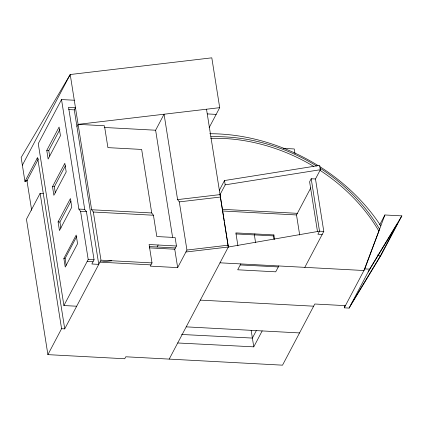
<?xml version="1.0" encoding="UTF-8"?>
<svg xmlns="http://www.w3.org/2000/svg" width="423" height="423" viewBox="0 0 423 423"><rect width="100%" height="100%" fill="white"/><g stroke="black" fill="none" stroke-linecap="round" stroke-linejoin="round"><path stroke-width="0.63" d="M379.685 224.851L384.893 214.974L401.85 215.883L381.313 254.805L349.102 308.081L344.264 307.822L345.179 305.358M319.83 168.031A158.985 124.774 27.8 0 1 379.584 229.218L363.944 270.519L219.997 262.815M364.737 269.065L384.893 214.974M22.371 165.208L70.213 74.522L211.807 57.829L219.701 107.664L209.121 127.709M74.284 100.24L61.52 99.558L38.266 143.635L63.91 305.543L76.674 306.226M27.389 180.764A191.18 150.038 27.8 0 0 24.946 181.472L37.589 157.515L64.73 328.872L61.578 328.703L47.899 354.638L124.737 358.752L125.774 356.779L282.527 365.171L314.797 304.01L345.406 305.649M31.651 210.236L26.972 180.695L38.319 159.191M46.768 150.419L59.088 127.069L60.452 135.693L48.132 159.043L46.768 150.419L48.777 150.53L59.865 129.512M74.284 109.864L75.458 107.643L68.552 107.273L84.722 209.38L86.435 211.653L94.065 259.807L91.849 264.005L98.755 264.375L74.284 109.864L68.632 109.562M43.283 193.47L40.132 193.3L26.453 219.236L47.899 354.638M76.933 126.577L78.107 124.357L219.701 107.664M52.505 186.659L64.825 163.304L66.194 171.928L53.874 195.283L52.505 186.659L54.345 186.76L65.433 165.742M58.088 221.911L70.408 198.561L71.778 207.185L59.458 230.535L58.088 221.911L59.929 222.012L71.016 200.994M63.873 258.427L76.193 235.072L77.557 243.696L65.237 267.05L63.873 258.427L65.1 258.49L76.801 236.304M172.579 237.25L155.627 130.221L164.066 114.221L177.591 199.614L179.304 201.887L186.934 250.046L177.665 267.611L150.297 266.146L152.005 262.91L149.092 244.526L176.46 245.99L175.117 237.525L156.811 236.547L153.438 215.238L151.725 212.965L141.663 149.441L107.913 147.632L104.449 125.768L78.107 124.357M63.91 305.543L88.206 259.495L80.576 211.336L78.863 209.068L61.52 99.558M64.73 328.872L100.97 260.177L93.34 212.023L91.632 209.75L70.213 74.522L21.15 157.509L24.946 181.472M157.113 246.984L158.154 245.012M177.665 267.611L174.752 249.226L176.46 245.99M219.352 190.297L224.502 180.542L319.693 165.404L320.375 169.713L315.489 178.977L323.796 231.407L304.809 267.357M169.2 359.101L228.335 247.011L220.034 194.612L225.184 184.856L224.502 180.542M254.884 233.919L254.35 234.929L235.997 233.945M240.787 263.926L237.694 269.789L275.711 271.825L278.805 265.961M273.898 239.127L273.385 235.897L273.893 234.934L235.875 232.899L237.922 245.826M315.489 178.977L311.206 178.749L309.604 181.779L317.499 231.619M299.685 235.008L296.507 214.953L310.831 187.812M256.285 330.68L252.383 338.067L181.557 334.471M177.702 342.979L253.774 346.844L262.175 330.923M344.264 307.822L364.795 268.901L369.639 269.16L401.85 215.883M349.102 308.081L369.639 269.16M350.984 304.512L380.177 256.232L397.324 223.73L368.137 272.01M185.893 252.013L228.335 247.011L319.508 231.18L323.796 231.407M225.184 184.856L320.375 169.713M177.591 199.614L220.034 194.612M179.304 201.887L220.542 197.023M186.934 250.046L228.171 245.181M111.757 260.758L99.928 262.149L150.963 264.883M207.291 113.909L216.153 114.384M104.232 127.471L155.627 130.221M283.077 148.362L294.26 148.959L294.979 153.512M37.055 158.525L38.102 158.577M25.401 180.61L26.972 180.695M222.413 209.327L297.364 213.335M222.873 211.014L296.507 214.953M78.863 209.068L84.722 209.38M91.632 209.75L151.725 212.965M80.576 211.336L86.435 211.653M93.34 212.023L153.438 215.238M322.194 234.442L317.911 234.21L319.508 231.18L311.206 178.749M273.385 235.897L254.376 234.881L255.577 242.686M149.345 246.567L175.418 247.963M149.34 247.867L174.752 249.226M240.259 264.941L278.297 266.924M88.206 259.495L94.065 259.807M100.97 260.177L152.005 262.91M87.164 261.467L93.023 261.779M200.317 300.119L313.649 306.189M186.21 326.857L299.542 332.927M377.776 254.858L380.177 256.232M273.893 234.934L274.606 239.46M251.151 330.278L253.774 346.844M206.509 109.219L224.238 221.134M224.444 222.429L228.335 247.011M48.777 150.53L49.655 156.071M54.345 186.76L55.318 192.92M59.929 222.012L60.901 228.171M65.1 258.49L66.168 265.269M40.132 193.3L61.578 328.703M209.75 133.731A170.977 134.186 27.8 0 1 318.075 165.562M319.709 166.583A170.977 134.186 27.8 0 1 380.811 225.93M210.871 136.766A158.985 124.774 27.8 0 1 316.563 165.975M210.665 138.363A158.985 124.774 27.8 0 1 313.501 166.255M320.058 170.353A158.985 124.774 27.8 0 1 378.733 230.836"/></g></svg>
